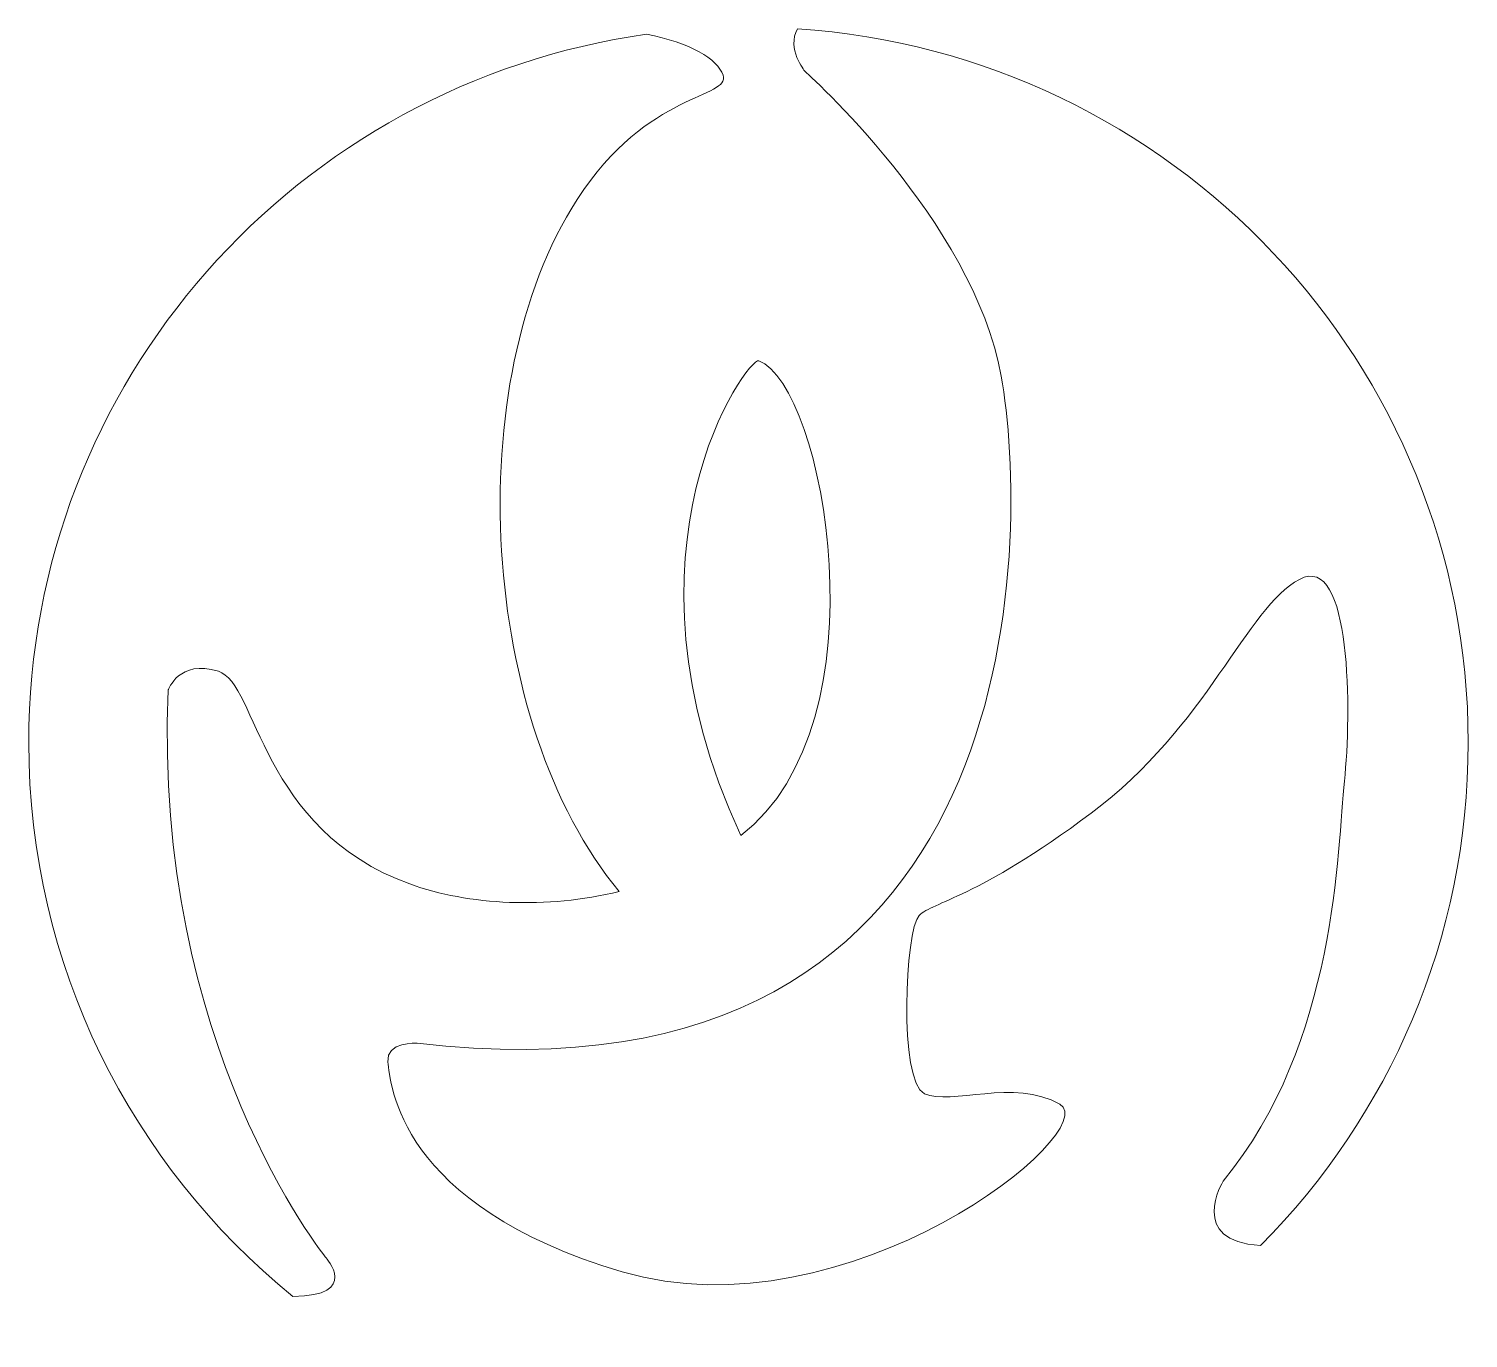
# Model space of a CAD drawing. Header units: millimetres. Extents: x -76 to 76, y -72 to 67.
import ezdxf

# ---------------------------------------------------------------- set-up
doc = ezdxf.new("R2010")
doc.units = ezdxf.units.MM
doc.header["$MEASUREMENT"] = 0
doc.layers.add('Layer 1', color=7, linetype='Continuous')

msp = doc.modelspace()

# ---------------------------------------------------------------- linework, layer by layer
at = {"layer": 'Layer 1', "color": 250, "lineweight": 9}
for points, knots in [([(54.3023, -61.9247), (46.4749, -61.5383), (50.3394, -55.0961), (50.3394, -55.0961), (62.4553, -40.4418), (62.4553, -19.6868), (63.201, -12.6438), (63.9467, -5.5959), (64.0075, 11.7186), (58.4173, 8.7568), (52.8234, 5.7876), (48.6405, -6.8674), (36.3441, -16.0444), (24.0458, -25.2264), (19.5821, -25.4309), (18.0925, -26.9118), (16.601, -28.3977), (15.8535, -44.5254), (18.6522, -45.8243), (21.4438, -47.1183), (28.1553, -44.159), (33.0035, -46.9338), (37.8498, -49.716), (10.451, -71.7749), (-13.4105, -64.7294), (-37.2685, -57.6865), (-38.0214, -44.6551), (-38.2717, -42.4612), (-38.515, -40.2697), (-35.1708, -40.4642), (-35.1708, -40.4642), (30.5946, -48.2202), (29.772, 13.8053), (26.7944, 30.3295), (23.8187, 46.8562), (5.9408, 62.6998), (5.9408, 62.6998), (5.9408, 62.6998), (4.0113, 65.0956), (5.1737, 67.1923), (44.919, 64.5422), (76.3326, 31.6384), (76.3326, -8.5676), (76.3326, -29.3625), (67.924, -48.2077), (54.3023, -61.9247)], [0, 0, 0, 0, 0.06666667, 0.06666667, 0.06666667, 0.13333333, 0.13333333, 0.13333333, 0.2, 0.2, 0.2, 0.26666667, 0.26666667, 0.26666667, 0.33333333, 0.33333333, 0.33333333, 0.4, 0.4, 0.4, 0.46666667, 0.46666667, 0.46666667, 0.53333333, 0.53333333, 0.53333333, 0.6, 0.6, 0.6, 0.66666667, 0.66666667, 0.66666667, 0.73333333, 0.73333333, 0.73333333, 0.8, 0.8, 0.8, 0.86666667, 0.86666667, 0.86666667, 0.93333333, 0.93333333, 0.93333333, 1, 1, 1, 1]), ([(-13.7378, -24.3788), (-28.5111, -6.5283), (-30.7322, 29.6888), (-18.2014, 49.0726), (-10.7066, 60.6754), (-1.8777, 59.7629), (-2.72, 62.2784), (-3.2869, 63.9663), (-6.2215, 65.7488), (-10.8318, 66.6114), (-47.875, 61.3884), (-76.3701, 29.7187), (-76.3701, -8.5676), (-76.3701, -32.252), (-65.4649, -53.4008), (-48.3757, -67.3297), (-41.0937, -67.3098), (-44.8706, -63.2012), (-44.8706, -63.2012), (-44.8706, -63.2012), (-63.3028, -40.4418), (-61.57, -2.9657), (-61.57, -2.9657), (-60.4201, 0.3177), (-56.2604, -0.9837), (-52.0954, -2.2975), (-51.8594, -17.7746), (-35.963, -23.5611), (-29.6771, -25.8447), (-21.4329, -26.2212), (-13.7378, -24.3788)], [0, 0, 0, 0, 0.1, 0.1, 0.1, 0.2, 0.2, 0.2, 0.3, 0.3, 0.3, 0.4, 0.4, 0.4, 0.5, 0.5, 0.5, 0.6, 0.6, 0.6, 0.7, 0.7, 0.7, 0.8, 0.8, 0.8, 0.9, 0.9, 0.9, 1, 1, 1, 1]), ([(-0.8315, -18.4378), (14.7251, -6.451), (7.9885, 29.3747), (1.0641, 31.96), (-0.0357, 32.3714), (-14.9592, 12.0851), (-0.8315, -18.4378)], [0, 0, 0, 0, 0.5, 0.5, 0.5, 1, 1, 1, 1])]:
    msp.add_open_spline(points, degree=3, knots=knots, dxfattribs=at)

doc.saveas('drawing.dxf')
